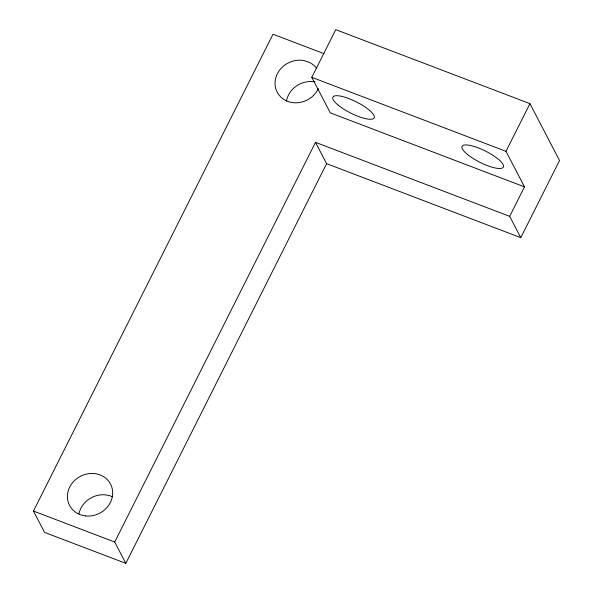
<?xml version="1.0" encoding="UTF-8"?>
<svg xmlns="http://www.w3.org/2000/svg" width="593" height="593" viewBox="0 0 593 593"><rect width="100%" height="100%" fill="white"/><g stroke="black" fill="none" stroke-linecap="round" stroke-linejoin="round"><path stroke-width="0.89" d="M125.805 563.35L114.701 542.024L315.498 142.342L326.602 163.668L125.805 563.35L44.557 532.388L33.46 511.062L273.01 34.231L324.008 53.666M520.78 237.667L509.683 216.341L524.486 186.869L330.308 112.878L311.799 77.335L335.757 29.65L529.942 103.642L559.54 160.51L520.78 237.667L326.602 163.668M524.486 186.869L505.985 151.326L529.942 103.642M311.799 77.335L505.985 151.326M315.498 142.342L509.683 216.341M33.46 511.062L114.701 542.024M286.434 101.181A23.097 20.814 -27.5 0 1 314.913 81.886M78.951 513.746A23.097 20.814 -27.5 0 1 112.618 496.845M318.293 88.594A23.097 20.814 -27.5 0 1 289.384 101.937A23.097 20.814 -27.5 0 1 276.219 76.445A23.097 20.814 -27.5 0 1 303.809 60.56L309.235 62.317A23.097 20.814 -27.5 0 1 316.373 68.047M85.666 515.947A23.097 20.814 -27.5 0 0 111.469 486.178A23.097 20.814 -27.5 0 0 73.013 482.139A23.097 20.814 -27.5 0 0 85.666 515.947M467.462 154.454A23.097 6.264 26.7 0 0 502.642 167.863A23.097 6.264 26.7 0 0 478.114 147.827A23.097 6.264 26.7 0 0 467.462 154.454M338.277 105.228A23.097 6.264 26.7 0 0 373.457 118.637A23.097 6.264 26.7 0 0 348.929 98.601A23.097 6.264 26.7 0 0 338.277 105.228"/></g></svg>
